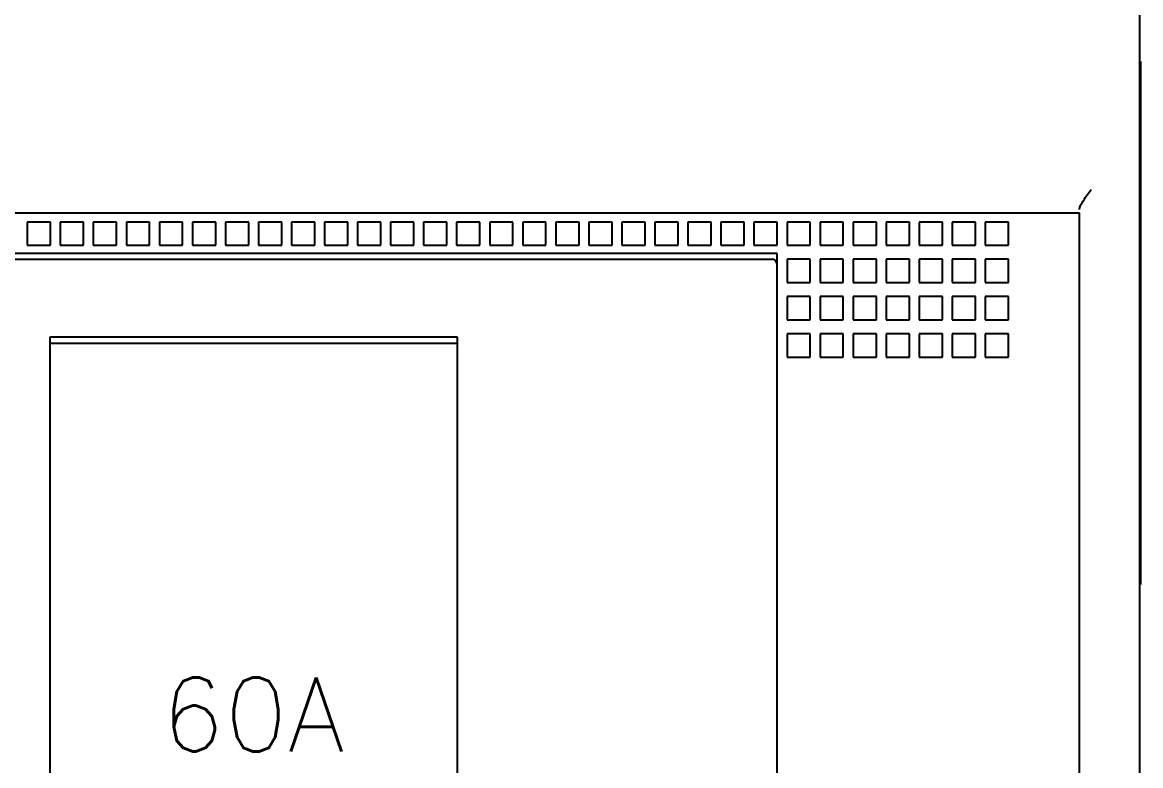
# Model space of a CAD drawing. Header units: inches. Extents: x 0.1 to 89.7, y 0.1 to 57.6.
# Drawn here: x 36.581 to 38.478, y 37.873 to 39.133 of the extents above; entities that cross this region are included whole.
import ezdxf
from ezdxf.enums import TextEntityAlignment as Align

# ---------------------------------------------------------------- set-up
doc = ezdxf.new("R2010")
doc.units = ezdxf.units.IN
doc.header["$MEASUREMENT"] = 0
doc.layers.add('PRTG', color=130, linetype='Continuous')
doc.layers.add('PSYMS', color=7, linetype='Continuous')
doc.styles.add('WD', font='romans.shx', dxfattribs={"height": 0.185})

# ---------------------------------------------------------------- blocks, each defined once
blk = doc.blocks.new('125A_G_FRAME')
at = {"color": 6, "linetype": 'Continuous'}
for p, q in [((3.014, 1.1791), (3.014, 5.8248)), ((0.1164, 4.1319), (2.9117, 4.1319)), ((2.9117, 2.355), (2.9117, 4.1319)), ((1.1703, 4.1161), (1.131, 4.1161)), ((1.131, 4.1161), (1.131, 4.0768)), ((1.1703, 4.0768), (1.1703, 4.1161)), ((1.2263, 4.1161), (1.1869, 4.1161)), ((1.1869, 4.1161), (1.1869, 4.0768)), ((1.2263, 4.0768), (1.2263, 4.1161)), ((1.2822, 4.1161), (1.2428, 4.1161)), ((1.2428, 4.1161), (1.2428, 4.0768)), ((1.2822, 4.0768), (1.2822, 4.1161)), ((1.3381, 4.1161), (1.2987, 4.1161)), ((1.2987, 4.1161), (1.2987, 4.0768)), ((1.3381, 4.0768), (1.3381, 4.1161)), ((1.394, 4.1161), (1.3546, 4.1161)), ((1.3546, 4.1161), (1.3546, 4.0768)), ((1.394, 4.0768), (1.394, 4.1161)), ((1.4499, 4.1161), (1.4105, 4.1161)), ((1.4105, 4.1161), (1.4105, 4.0768)), ((1.4499, 4.0768), (1.4499, 4.1161)), ((1.5058, 4.1161), (1.4664, 4.1161)), ((1.4664, 4.1161), (1.4664, 4.0768)), ((1.5058, 4.0768), (1.5058, 4.1161)), ((1.5617, 4.1161), (1.5223, 4.1161)), ((1.5223, 4.1161), (1.5223, 4.0768)), ((1.5617, 4.0768), (1.5617, 4.1161)), ((1.6176, 4.1161), (1.5782, 4.1161)), ((1.5782, 4.1161), (1.5782, 4.0768)), ((1.6176, 4.0768), (1.6176, 4.1161)), ((1.6735, 4.1161), (1.6341, 4.1161)), ((1.6341, 4.1161), (1.6341, 4.0768)), ((1.6735, 4.0768), (1.6735, 4.1161)), ((1.7294, 4.1161), (1.69, 4.1161)), ((1.69, 4.1161), (1.69, 4.0768)), ((1.7294, 4.0768), (1.7294, 4.1161)), ((1.7853, 4.1161), (1.7459, 4.1161)), ((1.7459, 4.1161), (1.7459, 4.0768)), ((1.7853, 4.0768), (1.7853, 4.1161)), ((1.8412, 4.1161), (1.8018, 4.1161)), ((1.8018, 4.1161), (1.8018, 4.0768)), ((1.8412, 4.0768), (1.8412, 4.1161)), ((1.8971, 4.1161), (1.8577, 4.1161)), ((1.8577, 4.1161), (1.8577, 4.0768)), ((1.8971, 4.0768), (1.8971, 4.1161)), ((1.953, 4.1161), (1.9137, 4.1161)), ((1.9137, 4.1161), (1.9137, 4.0768)), ((1.953, 4.0768), (1.953, 4.1161)), ((2.0089, 4.1161), (1.9696, 4.1161)), ((1.9696, 4.1161), (1.9696, 4.0768)), ((2.0089, 4.0768), (2.0089, 4.1161)), ((2.0648, 4.1161), (2.0255, 4.1161)), ((2.0255, 4.1161), (2.0255, 4.0768)), ((2.0648, 4.0768), (2.0648, 4.1161)), ((2.1207, 4.1161), (2.0814, 4.1161)), ((2.0814, 4.1161), (2.0814, 4.0768)), ((2.1207, 4.0768), (2.1207, 4.1161)), ((2.1766, 4.1161), (2.1373, 4.1161)), ((2.1373, 4.1161), (2.1373, 4.0768)), ((2.1766, 4.0768), (2.1766, 4.1161)), ((2.2326, 4.1161), (2.1932, 4.1161)), ((2.1932, 4.1161), (2.1932, 4.0768)), ((2.2326, 4.0768), (2.2326, 4.1161)), ((2.2885, 4.1161), (2.2491, 4.1161)), ((2.2491, 4.1161), (2.2491, 4.0768)), ((2.2885, 4.0768), (2.2885, 4.1161)), ((2.3444, 4.1161), (2.305, 4.1161)), ((2.305, 4.1161), (2.305, 4.0768)), ((2.3444, 4.0768), (2.3444, 4.1161)), ((2.3609, 4.1161), (2.3609, 4.0768)), ((2.4003, 4.1161), (2.3609, 4.1161)), ((2.4003, 4.0768), (2.4003, 4.1161)), ((2.4168, 4.1161), (2.4168, 4.0768)), ((2.4562, 4.1161), (2.4168, 4.1161)), ((2.4562, 4.0768), (2.4562, 4.1161)), ((2.4727, 4.1161), (2.4727, 4.0768)), ((2.5121, 4.1161), (2.4727, 4.1161)), ((2.5121, 4.0768), (2.5121, 4.1161)), ((2.5286, 4.1161), (2.5286, 4.0768)), ((2.568, 4.1161), (2.5286, 4.1161)), ((2.568, 4.0768), (2.568, 4.1161)), ((2.5845, 4.1161), (2.5845, 4.0768)), ((2.6239, 4.1161), (2.5845, 4.1161)), ((2.6239, 4.0768), (2.6239, 4.1161)), ((2.6404, 4.1161), (2.6404, 4.0768)), ((2.6798, 4.1161), (2.6404, 4.1161)), ((2.6798, 4.0768), (2.6798, 4.1161)), ((2.6963, 4.1161), (2.6963, 4.0768)), ((2.7357, 4.1161), (2.6963, 4.1161)), ((2.7357, 4.0768), (2.7357, 4.1161)), ((2.7522, 4.1161), (2.7522, 4.0768)), ((2.7916, 4.1161), (2.7522, 4.1161)), ((2.7916, 4.0768), (2.7916, 4.1161)), ((1.131, 4.0768), (1.1703, 4.0768)), ((1.1869, 4.0768), (1.2263, 4.0768)), ((1.2428, 4.0768), (1.2822, 4.0768)), ((1.2987, 4.0768), (1.3381, 4.0768)), ((1.3546, 4.0768), (1.394, 4.0768)), ((1.4105, 4.0768), (1.4499, 4.0768)), ((1.4664, 4.0768), (1.5058, 4.0768)), ((1.5223, 4.0768), (1.5617, 4.0768)), ((1.5782, 4.0768), (1.6176, 4.0768)), ((1.6341, 4.0768), (1.6735, 4.0768)), ((1.69, 4.0768), (1.7294, 4.0768)), ((1.7459, 4.0768), (1.7853, 4.0768)), ((1.8018, 4.0768), (1.8412, 4.0768)), ((1.8577, 4.0768), (1.8971, 4.0768)), ((1.9137, 4.0768), (1.953, 4.0768)), ((1.9696, 4.0768), (2.0089, 4.0768)), ((2.0255, 4.0768), (2.0648, 4.0768)), ((2.0814, 4.0768), (2.1207, 4.0768)), ((2.1373, 4.0768), (2.1766, 4.0768)), ((2.1932, 4.0768), (2.2326, 4.0768)), ((2.2491, 4.0768), (2.2885, 4.0768)), ((2.305, 4.0768), (2.3444, 4.0768)), ((2.3609, 4.0768), (2.4003, 4.0768)), ((2.4168, 4.0768), (2.4562, 4.0768)), ((2.4727, 4.0768), (2.5121, 4.0768)), ((2.5286, 4.0768), (2.568, 4.0768)), ((2.5845, 4.0768), (2.6239, 4.0768)), ((2.6404, 4.0768), (2.6798, 4.0768)), ((2.6963, 4.0768), (2.7357, 4.0768)), ((2.7522, 4.0768), (2.7916, 4.0768)), ((2.3999, 4.063), (0.6282, 4.063)), ((0.6361, 4.0532), (2.392, 4.0532)), ((2.3999, 2.4291), (2.3999, 4.063)), ((2.4168, 4.0532), (2.4168, 4.0138)), ((2.4562, 4.0532), (2.4168, 4.0532)), ((2.4562, 4.0138), (2.4562, 4.0532)), ((2.4727, 4.0532), (2.4727, 4.0138)), ((2.5121, 4.0532), (2.4727, 4.0532)), ((2.5121, 4.0138), (2.5121, 4.0532)), ((2.5286, 4.0532), (2.5286, 4.0138)), ((2.568, 4.0532), (2.5286, 4.0532)), ((2.568, 4.0138), (2.568, 4.0532)), ((2.5845, 4.0532), (2.5845, 4.0138)), ((2.6239, 4.0532), (2.5845, 4.0532)), ((2.6239, 4.0138), (2.6239, 4.0532)), ((2.6404, 4.0532), (2.6404, 4.0138)), ((2.6798, 4.0532), (2.6404, 4.0532)), ((2.6798, 4.0138), (2.6798, 4.0532)), ((2.6963, 4.0532), (2.6963, 4.0138)), ((2.7357, 4.0532), (2.6963, 4.0532)), ((2.7357, 4.0138), (2.7357, 4.0532)), ((2.7522, 4.0532), (2.7522, 4.0138)), ((2.7916, 4.0532), (2.7522, 4.0532)), ((2.7916, 4.0138), (2.7916, 4.0532)), ((2.4168, 4.0138), (2.4562, 4.0138)), ((2.4727, 4.0138), (2.5121, 4.0138)), ((2.5286, 4.0138), (2.568, 4.0138)), ((2.5845, 4.0138), (2.6239, 4.0138)), ((2.6404, 4.0138), (2.6798, 4.0138)), ((2.6963, 4.0138), (2.7357, 4.0138)), ((2.7522, 4.0138), (2.7916, 4.0138)), ((2.4168, 3.9902), (2.4168, 3.9508)), ((2.4562, 3.9902), (2.4168, 3.9902)), ((2.4562, 3.9508), (2.4562, 3.9902)), ((2.4727, 3.9902), (2.4727, 3.9508)), ((2.5121, 3.9902), (2.4727, 3.9902)), ((2.5121, 3.9508), (2.5121, 3.9902)), ((2.5286, 3.9902), (2.5286, 3.9508)), ((2.568, 3.9902), (2.5286, 3.9902)), ((2.568, 3.9508), (2.568, 3.9902)), ((2.5845, 3.9902), (2.5845, 3.9508)), ((2.6239, 3.9902), (2.5845, 3.9902)), ((2.6239, 3.9508), (2.6239, 3.9902)), ((2.6404, 3.9902), (2.6404, 3.9508)), ((2.6798, 3.9902), (2.6404, 3.9902)), ((2.6798, 3.9508), (2.6798, 3.9902)), ((2.6963, 3.9902), (2.6963, 3.9508)), ((2.7357, 3.9902), (2.6963, 3.9902)), ((2.7357, 3.9508), (2.7357, 3.9902)), ((2.7522, 3.9902), (2.7522, 3.9508)), ((2.7916, 3.9902), (2.7522, 3.9902)), ((2.7916, 3.9508), (2.7916, 3.9902)), ((2.4168, 3.9508), (2.4562, 3.9508)), ((2.4727, 3.9508), (2.5121, 3.9508)), ((2.5286, 3.9508), (2.568, 3.9508)), ((2.5845, 3.9508), (2.6239, 3.9508)), ((2.6404, 3.9508), (2.6798, 3.9508)), ((2.6963, 3.9508), (2.7357, 3.9508)), ((2.7522, 3.9508), (2.7916, 3.9508)), ((1.1696, 3.9221), (1.8585, 3.9221)), ((1.1696, 2.5177), (1.1696, 3.9221)), ((1.8585, 3.9221), (1.8585, 2.5177)), ((2.4168, 3.9272), (2.4168, 3.8878)), ((2.4562, 3.9272), (2.4168, 3.9272)), ((2.4562, 3.8878), (2.4562, 3.9272)), ((2.4727, 3.9272), (2.4727, 3.8878)), ((2.5121, 3.9272), (2.4727, 3.9272)), ((2.5121, 3.8878), (2.5121, 3.9272)), ((2.5286, 3.9272), (2.5286, 3.8878)), ((2.568, 3.9272), (2.5286, 3.9272)), ((2.568, 3.8878), (2.568, 3.9272)), ((2.5845, 3.9272), (2.5845, 3.8878)), ((2.6239, 3.9272), (2.5845, 3.9272)), ((2.6239, 3.8878), (2.6239, 3.9272)), ((2.6404, 3.9272), (2.6404, 3.8878)), ((2.6798, 3.9272), (2.6404, 3.9272)), ((2.6798, 3.8878), (2.6798, 3.9272)), ((2.6963, 3.9272), (2.6963, 3.8878)), ((2.7357, 3.9272), (2.6963, 3.9272)), ((2.7357, 3.8878), (2.7357, 3.9272)), ((2.7522, 3.9272), (2.7522, 3.8878)), ((2.7916, 3.9272), (2.7522, 3.9272)), ((2.7916, 3.8878), (2.7916, 3.9272)), ((1.1696, 3.9111), (1.8585, 3.9111)), ((2.4168, 3.8878), (2.4562, 3.8878)), ((2.4727, 3.8878), (2.5121, 3.8878)), ((2.5286, 3.8878), (2.568, 3.8878)), ((2.5845, 3.8878), (2.6239, 3.8878)), ((2.6404, 3.8878), (2.6798, 3.8878)), ((2.6963, 3.8878), (2.7357, 3.8878)), ((2.7522, 3.8878), (2.7916, 3.8878))]:
    blk.add_line(p, q, dxfattribs=at)
at = {"color": 7, "linetype": 'Continuous'}
for p in [(3.0148, 4.3878), (3.014, 3.5032)]:
    blk.add_line(p, (3.0153, 3.5032), dxfattribs=at)
at = {"color": 6, "linetype": 'Continuous'}
blk.add_arc((2.392, 4.0453), 0.00787, 0, 90, dxfattribs=at)
blk.add_open_spline([(2.9117, 4.1372), (2.9117, 4.1396), (2.914, 4.1451), (2.9188, 4.1531), (2.9248, 4.162), (2.9292, 4.1681), (2.9314, 4.1713)], degree=3, knots=[0, 0, 0, 0, 0.185333, 0.432006, 0.709817, 1, 1, 1, 1], dxfattribs=at)
at = {"style": 'WD', "width": 0.7}
for tag, p in [('INST', (1.5, 7.9821)), ('LOC', (1.5, 7.8125)), ('DESC1', (1.5, 7.6562)), ('DESC2', (1.5, 7.5)), ('DESC3', (1.5, 7.3521)), ('XREF', (1.5, 6.7812))]:
    blk.add_attdef(tag, text='', height=0.125, dxfattribs=at).set_placement(p, align=Align.CENTER)
at = {"style": 'WD'}
blk.add_attdef('TAG1', text='', height=0.125, dxfattribs=at).set_placement((1.5, 7.1875), align=Align.CENTER)
at = {"style": 'WD', "flags": 9}
blk.add_attdef('FAMILY', (1.7047, 7.1523), '', height=0.01, dxfattribs=at)
for tag, p in [('CAT', (1.7297, 7.1082)), ('MFG', (1.7278, 7.0887)), ('ASSYCODE', (1.73, 7.0714))]:
    blk.add_attdef(tag, text='', height=0.01, dxfattribs=at).set_placement(p, align=Align.CENTER)

msp = doc.modelspace()

# ---------------------------------------------------------------- block references
at = {"layer": 'PSYMS'}
ref = msp.add_blockref('125A_G_FRAME', (35.45664, 34.6706), dxfattribs=dict(at, xscale=1.001880327007336, yscale=1.001880327007336, zscale=1.001880327007336))
ref.add_attrib('RATING1', '60A', dxfattribs={"layer": 'PRTG', "height": 0.125235, "style": 'WD', "flags": 8}).set_placement((36.97231, 37.89752), align=Align.CENTER)

doc.saveas('drawing.dxf')
